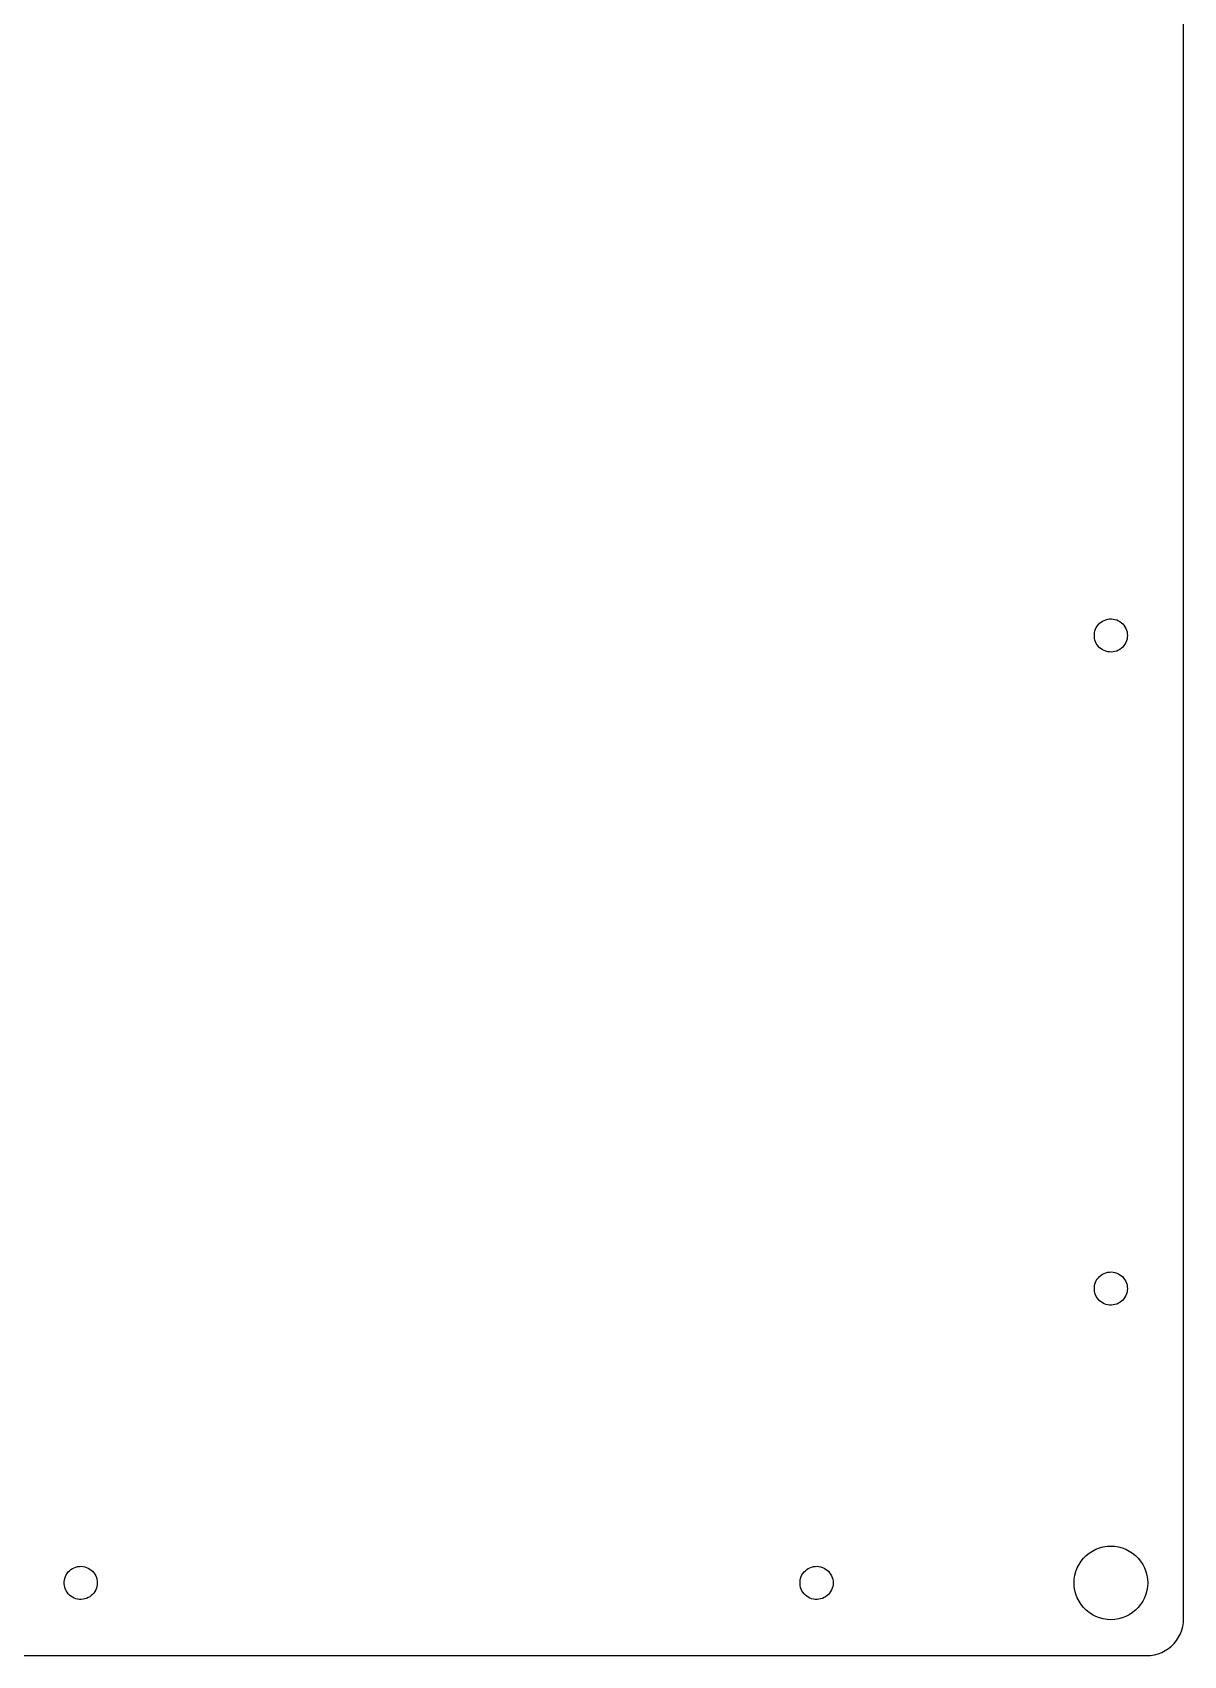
# Model space of a CAD drawing. Header units: metres. Extents: x -250 to 250, y -227 to 227.
# Drawn here: x 93.4 to 249.9, y -227.4 to -6.8 of the extents above; entities that cross this region are included whole.
import ezdxf

# ---------------------------------------------------------------- set-up
doc = ezdxf.new("R2010")
doc.units = ezdxf.units.M

msp = doc.modelspace()

# ---------------------------------------------------------------- linework, layer by layer
for p, q in [((249.875, -222.375), (249.875, 222.375)), ((237.781, -88.3797), (237.835, -88.1378)), ((237.835, -88.1378), (237.915, -87.9033)), ((237.915, -87.9033), (238.021, -87.6791)), ((238.021, -87.6791), (238.151, -87.4679)), ((238.151, -87.4679), (238.303, -87.2723)), ((238.303, -87.2723), (238.476, -87.0946)), ((238.476, -87.0946), (238.667, -86.937)), ((238.667, -86.937), (238.875, -86.8014)), ((238.875, -86.8014), (239.096, -86.6895)), ((239.096, -86.6895), (239.328, -86.6026)), ((239.328, -86.6026), (239.569, -86.5417)), ((239.569, -86.5417), (239.814, -86.5077)), ((239.814, -86.5077), (240.062, -86.5009)), ((240.062, -86.5009), (240.309, -86.5213)), ((240.309, -86.5213), (240.552, -86.5688)), ((240.552, -86.5688), (240.789, -86.6429)), ((240.789, -86.6429), (241.016, -86.7424)), ((241.016, -86.7424), (241.231, -86.8664)), ((241.231, -86.8664), (241.43, -87.0132)), ((241.43, -87.0132), (241.613, -87.1811)), ((241.613, -87.1811), (241.776, -87.368)), ((241.776, -87.368), (241.917, -87.5717)), ((241.917, -87.5717), (242.035, -87.7897)), ((242.035, -87.7897), (242.128, -88.0194)), ((242.128, -88.0194), (242.196, -88.258)), ((237.753, -88.6261), (237.781, -88.3797)), ((237.753, -88.8739), (237.753, -88.6261)), ((237.781, -89.1203), (237.753, -88.8739)), ((237.835, -89.3622), (237.781, -89.1203)), ((237.915, -89.5967), (237.835, -89.3622)), ((238.021, -89.8209), (237.915, -89.5967)), ((238.151, -90.0321), (238.021, -89.8209)), ((238.303, -90.2277), (238.151, -90.0321)), ((238.476, -90.4054), (238.303, -90.2277)), ((238.667, -90.563), (238.476, -90.4054)), ((241.613, -90.3189), (241.43, -90.4868)), ((241.776, -90.132), (241.613, -90.3189)), ((241.917, -89.9283), (241.776, -90.132)), ((242.035, -89.7102), (241.917, -89.9283)), ((242.128, -89.4806), (242.035, -89.7102)), ((242.196, -89.242), (242.128, -89.4806)), ((242.196, -88.258), (242.236, -88.5025)), ((242.236, -88.9975), (242.196, -89.242)), ((242.236, -88.5025), (242.25, -88.75)), ((242.25, -88.75), (242.236, -88.9975)), ((238.875, -90.6985), (238.667, -90.563)), ((239.096, -90.8105), (238.875, -90.6985)), ((239.328, -90.8974), (239.096, -90.8105)), ((239.569, -90.9583), (239.328, -90.8974)), ((239.814, -90.9923), (239.569, -90.9583)), ((240.062, -90.9991), (239.814, -90.9923)), ((240.309, -90.9787), (240.062, -90.9991)), ((240.552, -90.9312), (240.309, -90.9787)), ((240.789, -90.8571), (240.552, -90.9312)), ((241.016, -90.7576), (240.789, -90.8571)), ((241.231, -90.6336), (241.016, -90.7576)), ((241.43, -90.4868), (241.231, -90.6336)), ((237.915, -176.653), (238.021, -176.429)), ((238.021, -176.429), (238.151, -176.218)), ((238.151, -176.218), (238.303, -176.022)), ((238.303, -176.022), (238.476, -175.845)), ((238.476, -175.845), (238.667, -175.687)), ((238.667, -175.687), (238.875, -175.551)), ((238.875, -175.551), (239.096, -175.44)), ((239.096, -175.44), (239.328, -175.353)), ((239.328, -175.353), (239.569, -175.292)), ((239.569, -175.292), (239.814, -175.258)), ((239.814, -175.258), (240.062, -175.251)), ((240.062, -175.251), (240.309, -175.271)), ((240.309, -175.271), (240.552, -175.319)), ((240.552, -175.319), (240.789, -175.393)), ((240.789, -175.393), (241.016, -175.492)), ((241.016, -175.492), (241.231, -175.616)), ((241.231, -175.616), (241.43, -175.763)), ((241.43, -175.763), (241.613, -175.931)), ((241.613, -175.931), (241.776, -176.118)), ((241.776, -176.118), (241.917, -176.322)), ((241.917, -176.322), (242.035, -176.54)), ((237.753, -177.376), (237.781, -177.13)), ((237.753, -177.624), (237.753, -177.376)), ((237.781, -177.87), (237.753, -177.624)), ((237.781, -177.13), (237.835, -176.888)), ((237.835, -178.112), (237.781, -177.87)), ((237.835, -176.888), (237.915, -176.653)), ((237.915, -178.347), (237.835, -178.112)), ((238.021, -178.571), (237.915, -178.347)), ((238.151, -178.782), (238.021, -178.571)), ((242.035, -178.46), (241.917, -178.678)), ((242.035, -176.54), (242.128, -176.769)), ((242.128, -178.231), (242.035, -178.46)), ((242.128, -176.769), (242.196, -177.008)), ((242.196, -177.992), (242.128, -178.231)), ((242.196, -177.008), (242.236, -177.252)), ((242.236, -177.748), (242.196, -177.992)), ((242.236, -177.252), (242.25, -177.5)), ((242.25, -177.5), (242.236, -177.748)), ((238.303, -178.978), (238.151, -178.782)), ((238.476, -179.155), (238.303, -178.978)), ((238.667, -179.313), (238.476, -179.155)), ((238.875, -179.449), (238.667, -179.313)), ((239.096, -179.56), (238.875, -179.449)), ((239.328, -179.647), (239.096, -179.56)), ((239.569, -179.708), (239.328, -179.647)), ((239.814, -179.742), (239.569, -179.708)), ((240.062, -179.749), (239.814, -179.742)), ((240.309, -179.729), (240.062, -179.749)), ((240.552, -179.681), (240.309, -179.729)), ((240.789, -179.607), (240.552, -179.681)), ((241.016, -179.508), (240.789, -179.607)), ((241.231, -179.384), (241.016, -179.508)), ((241.43, -179.237), (241.231, -179.384)), ((241.613, -179.069), (241.43, -179.237)), ((241.776, -178.882), (241.613, -179.069)), ((241.917, -178.678), (241.776, -178.882)), ((236.284, -214.154), (236.654, -213.784)), ((236.654, -213.784), (237.061, -213.455)), ((237.061, -213.455), (237.5, -213.17)), ((237.5, -213.17), (237.966, -212.932)), ((237.966, -212.932), (238.455, -212.745)), ((238.455, -212.745), (238.96, -212.609)), ((238.96, -212.609), (239.477, -212.527)), ((239.477, -212.527), (240, -212.5)), ((240, -212.5), (240.523, -212.527)), ((240.523, -212.527), (241.04, -212.609)), ((241.04, -212.609), (241.545, -212.745)), ((241.545, -212.745), (242.034, -212.932)), ((242.034, -212.932), (242.5, -213.17)), ((242.5, -213.17), (242.939, -213.455)), ((242.939, -213.455), (243.346, -213.784)), ((243.346, -213.784), (243.716, -214.154)), ((98.151, -216.218), (98.3033, -216.022)), ((98.3033, -216.022), (98.4761, -215.845)), ((98.4761, -215.845), (98.6675, -215.687)), ((98.6675, -215.687), (98.875, -215.551)), ((98.875, -215.551), (99.0962, -215.44)), ((99.0962, -215.44), (99.3283, -215.353)), ((99.3283, -215.353), (99.5686, -215.292)), ((99.5686, -215.292), (99.8142, -215.258)), ((99.8142, -215.258), (100.062, -215.251)), ((100.062, -215.251), (100.309, -215.271)), ((100.309, -215.271), (100.552, -215.319)), ((100.552, -215.319), (100.789, -215.393)), ((100.789, -215.393), (101.016, -215.492)), ((101.016, -215.492), (101.231, -215.616)), ((101.231, -215.616), (101.43, -215.763)), ((101.43, -215.763), (101.613, -215.931)), ((101.613, -215.931), (101.776, -216.118)), ((101.776, -216.118), (101.917, -216.322)), ((198.151, -216.218), (198.303, -216.022)), ((198.303, -216.022), (198.476, -215.845)), ((198.476, -215.845), (198.667, -215.687)), ((198.667, -215.687), (198.875, -215.551)), ((198.875, -215.551), (199.096, -215.44)), ((199.096, -215.44), (199.328, -215.353)), ((199.328, -215.353), (199.569, -215.292)), ((199.569, -215.292), (199.814, -215.258)), ((199.814, -215.258), (200.062, -215.251)), ((200.062, -215.251), (200.309, -215.271)), ((200.309, -215.271), (200.552, -215.319)), ((200.552, -215.319), (200.789, -215.393)), ((200.789, -215.393), (201.016, -215.492)), ((201.016, -215.492), (201.231, -215.616)), ((201.231, -215.616), (201.43, -215.763)), ((201.43, -215.763), (201.613, -215.931)), ((201.613, -215.931), (201.776, -216.118)), ((201.776, -216.118), (201.917, -216.322)), ((235.109, -216.46), (235.245, -215.955)), ((235.245, -215.955), (235.432, -215.466)), ((235.432, -215.466), (235.67, -215)), ((235.67, -215), (235.955, -214.561)), ((235.955, -214.561), (236.284, -214.154)), ((243.716, -214.154), (244.045, -214.561)), ((244.045, -214.561), (244.33, -215)), ((244.33, -215), (244.568, -215.466)), ((244.568, -215.466), (244.755, -215.955)), ((244.755, -215.955), (244.891, -216.46)), ((97.7534, -217.376), (97.7807, -217.13)), ((97.7534, -217.624), (97.7534, -217.376)), ((97.7807, -217.87), (97.7534, -217.624)), ((97.7807, -217.13), (97.8349, -216.888)), ((97.8349, -218.112), (97.7807, -217.87)), ((97.8349, -216.888), (97.9154, -216.653)), ((97.9154, -218.347), (97.8349, -218.112)), ((97.9154, -216.653), (98.0212, -216.429)), ((98.0212, -218.571), (97.9154, -218.347)), ((98.0212, -216.429), (98.151, -216.218)), ((101.917, -216.322), (102.035, -216.54)), ((102.035, -216.54), (102.128, -216.769)), ((102.128, -218.231), (102.035, -218.46)), ((102.128, -216.769), (102.196, -217.008)), ((102.196, -217.992), (102.128, -218.231)), ((102.196, -217.008), (102.236, -217.252)), ((102.236, -217.748), (102.196, -217.992)), ((102.236, -217.252), (102.25, -217.5)), ((102.25, -217.5), (102.236, -217.748)), ((197.753, -217.376), (197.781, -217.13)), ((197.753, -217.624), (197.753, -217.376)), ((197.781, -217.87), (197.753, -217.624)), ((197.781, -217.13), (197.835, -216.888)), ((197.835, -218.112), (197.781, -217.87)), ((197.835, -216.888), (197.915, -216.653)), ((197.915, -218.347), (197.835, -218.112)), ((197.915, -216.653), (198.021, -216.429)), ((198.021, -218.571), (197.915, -218.347)), ((198.021, -216.429), (198.151, -216.218)), ((201.917, -216.322), (202.035, -216.54)), ((202.035, -216.54), (202.128, -216.769)), ((202.128, -218.231), (202.035, -218.46)), ((202.128, -216.769), (202.196, -217.008)), ((202.196, -217.992), (202.128, -218.231)), ((202.196, -217.008), (202.236, -217.252)), ((202.236, -217.748), (202.196, -217.992)), ((202.236, -217.252), (202.25, -217.5)), ((202.25, -217.5), (202.236, -217.748)), ((235, -217.5), (235.027, -216.977)), ((235.027, -218.023), (235, -217.5)), ((235.027, -216.977), (235.109, -216.46)), ((235.109, -218.54), (235.027, -218.023)), ((244.891, -216.46), (244.973, -216.977)), ((244.973, -218.023), (244.891, -218.54)), ((244.973, -216.977), (245, -217.5)), ((245, -217.5), (244.973, -218.023)), ((98.151, -218.782), (98.0212, -218.571)), ((98.3033, -218.978), (98.151, -218.782)), ((98.4761, -219.155), (98.3033, -218.978)), ((98.6675, -219.313), (98.4761, -219.155)), ((98.875, -219.449), (98.6675, -219.313)), ((99.0962, -219.56), (98.875, -219.449)), ((99.3283, -219.647), (99.0962, -219.56)), ((99.5686, -219.708), (99.3283, -219.647)), ((99.8142, -219.742), (99.5686, -219.708)), ((100.062, -219.749), (99.8142, -219.742)), ((100.309, -219.729), (100.062, -219.749)), ((100.552, -219.681), (100.309, -219.729)), ((100.789, -219.607), (100.552, -219.681)), ((101.016, -219.508), (100.789, -219.607)), ((101.231, -219.384), (101.016, -219.508)), ((101.43, -219.237), (101.231, -219.384)), ((101.613, -219.069), (101.43, -219.237)), ((101.776, -218.882), (101.613, -219.069)), ((101.917, -218.678), (101.776, -218.882)), ((102.035, -218.46), (101.917, -218.678)), ((198.151, -218.782), (198.021, -218.571)), ((198.303, -218.978), (198.151, -218.782)), ((198.476, -219.155), (198.303, -218.978)), ((198.667, -219.313), (198.476, -219.155)), ((198.875, -219.449), (198.667, -219.313)), ((199.096, -219.56), (198.875, -219.449)), ((199.328, -219.647), (199.096, -219.56)), ((199.569, -219.708), (199.328, -219.647)), ((199.814, -219.742), (199.569, -219.708)), ((200.062, -219.749), (199.814, -219.742)), ((200.309, -219.729), (200.062, -219.749)), ((200.552, -219.681), (200.309, -219.729)), ((200.789, -219.607), (200.552, -219.681)), ((201.016, -219.508), (200.789, -219.607)), ((201.231, -219.384), (201.016, -219.508)), ((201.43, -219.237), (201.231, -219.384)), ((201.613, -219.069), (201.43, -219.237)), ((201.776, -218.882), (201.613, -219.069)), ((201.917, -218.678), (201.776, -218.882)), ((202.035, -218.46), (201.917, -218.678)), ((235.245, -219.045), (235.109, -218.54)), ((235.432, -219.534), (235.245, -219.045)), ((235.67, -220), (235.432, -219.534)), ((235.955, -220.439), (235.67, -220)), ((236.284, -220.846), (235.955, -220.439)), ((244.045, -220.439), (243.716, -220.846)), ((244.33, -220), (244.045, -220.439)), ((244.568, -219.534), (244.33, -220)), ((244.755, -219.045), (244.568, -219.534)), ((244.891, -218.54), (244.755, -219.045)), ((236.654, -221.216), (236.284, -220.846)), ((237.061, -221.545), (236.654, -221.216)), ((237.5, -221.83), (237.061, -221.545)), ((237.966, -222.068), (237.5, -221.83)), ((238.455, -222.255), (237.966, -222.068)), ((238.96, -222.391), (238.455, -222.255)), ((239.477, -222.473), (238.96, -222.391)), ((240, -222.5), (239.477, -222.473)), ((240.523, -222.473), (240, -222.5)), ((241.04, -222.391), (240.523, -222.473)), ((241.545, -222.255), (241.04, -222.391)), ((242.034, -222.068), (241.545, -222.255)), ((242.5, -221.83), (242.034, -222.068)), ((242.939, -221.545), (242.5, -221.83)), ((243.346, -221.216), (242.939, -221.545)), ((243.716, -220.846), (243.346, -221.216)), ((249.848, -222.898), (249.875, -222.375)), ((248.92, -225.314), (249.205, -224.875)), ((249.205, -224.875), (249.443, -224.409)), ((249.443, -224.409), (249.63, -223.92)), ((249.63, -223.92), (249.766, -223.415)), ((249.766, -223.415), (249.848, -222.898)), ((245.915, -227.266), (246.42, -227.13)), ((246.42, -227.13), (246.909, -226.943)), ((246.909, -226.943), (247.375, -226.705)), ((247.375, -226.705), (247.814, -226.42)), ((247.814, -226.42), (248.221, -226.091)), ((248.221, -226.091), (248.591, -225.721)), ((248.591, -225.721), (248.92, -225.314)), ((-244.875, -227.375), (244.875, -227.375)), ((244.875, -227.375), (245.398, -227.348)), ((245.398, -227.348), (245.915, -227.266))]:
    msp.add_line(p, q)

doc.saveas('drawing.dxf')
